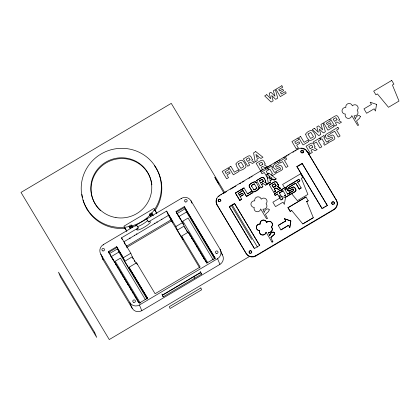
<?xml version="1.0" encoding="UTF-8"?>
<svg xmlns="http://www.w3.org/2000/svg" width="420" height="420" viewBox="0 0 420 420"><rect width="100%" height="100%" fill="white"/><g stroke="black" fill="none" stroke-linecap="round" stroke-linejoin="round"><path stroke-width="0.63" d="M274.717 233.231L274.612 232.691M265.524 181.288L265.472 180.852M278.324 185.666L278.281 185.325M265.482 181.188L264.973 182.396L267.692 183.908L265.608 185.147L263.02 183.577L261.56 184.564L263.02 183.577M265.477 181.272L264.973 182.396M278.276 185.651L277.772 186.779L280.492 188.291L278.407 189.525C276.638 187 272.233 188.155 275.683 191.142L273.756 192.281L269.32 184.858L274.087 182.044L275.425 181.681A1.575 1.544 -22.4 0 1 276.04 181.834L276.549 182.249M290.829 220.936L289.758 227.672L290.829 220.936L284.424 218.747L290.871 221.03M278.292 185.908L278.271 185.236M274.659 233.268C274.375 235.463 271.278 235.935 270.869 237.794M278.229 185.887L277.772 186.779M269.661 235.72C269.908 233.394 272.517 230.743 274.606 232.706M258.914 188.753L255.071 191.405L253.459 191.919A1.575 1.544 -22.4 0 1 252.845 191.772L252.656 191.667M151.736 213.192L149.888 215.208A40.189 39.449 -22.4 0 1 131.859 225.892L129.197 226.548A40.189 39.449 -22.4 0 1 81.412 184.312A40.189 39.449 -22.4 0 1 137.083 151.326A40.189 39.449 -22.4 0 1 151.736 213.192C152.98 214.048 150.502 216.615 150.14 215.812M254.583 184.149L254.373 183.923A0.536 0.53 -22.4 0 0 254.121 183.86L251.522 185.404A0.536 0.53 -22.4 0 0 251.454 185.656L251.554 186.034M251.596 186.091L253.964 189.866A0.536 0.53 -22.4 0 0 254.216 189.929L256.82 188.386A0.536 0.53 -22.4 0 0 256.882 188.134L254.415 184.023A0.536 0.53 -22.4 0 0 254.158 183.96L251.559 185.498A0.536 0.53 -22.4 0 0 251.496 185.75L251.633 186.186L251.47 185.792M263.209 181.12L263.046 180.721L263.225 181.256A0.536 0.53 -22.4 0 1 263.161 181.508L260.684 183.094L263.12 181.414A0.536 0.53 -22.4 0 0 263.188 181.162L263.183 181.094M253.864 189.735L253.922 189.767A0.536 0.53 -22.4 0 0 254.179 189.829L256.778 188.291A0.536 0.53 -22.4 0 0 256.841 188.039L256.746 187.698M275.982 185.472L276.024 185.64A0.536 0.53 -22.4 0 1 275.961 185.892L273.483 187.478L275.919 185.792A0.536 0.53 -22.4 0 0 275.987 185.54L275.284 184.165L275.887 185.204M288.724 187.766A0.536 0.53 -22.4 0 1 288.787 187.514L292.409 185.131L288.75 187.42A0.536 0.53 -22.4 0 0 288.682 187.672L288.74 187.903M255.964 182.338L255.449 181.923A1.575 1.544 -22.4 0 0 254.84 181.776C252.751 182.123 250.64 183.372 249.333 185.036A1.575 1.544 -22.4 0 0 249.17 185.645L249.212 185.96M255.491 182.018A1.575 1.544 -22.4 0 0 254.882 181.871C252.793 182.222 250.677 183.466 249.37 185.136A1.575 1.544 -22.4 0 0 249.212 185.74L249.228 186.071M252.194 191.279L252.887 191.867A1.575 1.544 -22.4 0 0 253.496 192.019C255.565 191.641 257.927 190.454 258.967 188.654A1.575 1.544 -22.4 0 0 259.124 188.05M292.451 185.225L291.532 183.661L287.516 186.055L286.561 187.052A1.575 1.544 -22.4 0 0 286.398 187.661L286.566 188.564M291.532 183.661L287.432 186.239L286.598 187.152A1.575 1.544 -22.4 0 0 286.44 187.756L286.44 187.976M130.557 226.601L129.428 227.267L130.321 228.758M150.559 214.751L151.966 213.916L153.143 215.875M103.252 244.661L181.388 198.361A6.988 6.862 -22.4 0 1 190.927 200.686L220.054 249.244L222.406 254.951A6.988 6.862 -22.4 0 1 219.922 264.395L141.787 310.695A6.988 6.862 -22.4 0 1 132.248 308.369L103.12 259.812L100.769 254.105A6.988 6.862 -22.4 0 1 103.252 244.661L103.399 245.018M122.21 239.426L121.543 237.809L138.29 227.887A7.865 1.486 -31 0 0 139.435 229.603A7.865 1.486 -31 0 0 148.816 224.044A7.865 1.486 -31 0 0 148.37 221.912L146.606 218.972A7.865 1.486 -31 0 1 147.646 218.694M148.37 221.912L166.625 211.097L175.891 226.548L177.35 230.097L183.089 239.657L181.629 236.114L188.391 232.108L206.923 263.009L215.187 258.111L184.296 206.609L176.033 211.507L176.92 213.665L185.189 208.766L215.072 258.589M123.884 241.789L168.404 215.413L166.625 211.097M109.111 253.271L108.413 251.575L116.681 246.677L123.296 257.712L124.761 261.256L130.494 270.821L129.035 267.278L136.547 262.826L155.085 293.727L200.161 267.015L181.629 236.114M109.305 253.733L117.569 248.834L124.189 259.87M126.536 246.204L171.05 219.828M111.19 256.641L118.902 252.068L116.681 246.677M126.977 247.286L171.497 220.91L169.271 215.513M178.804 216.573L186.522 212.006L184.296 206.609M219.497 195.389L297.638 149.095A6.988 6.862 -22.4 0 1 307.178 151.415L336.431 200.282A6.988 6.862 -22.4 0 1 333.947 209.732L255.811 256.027A6.988 6.862 -22.4 0 1 246.272 253.706L217.019 204.839A6.988 6.862 -22.4 0 1 219.497 195.389L219.55 195.505M220.71 195.053L221.797 194.413M222.884 193.767L224.511 192.806M225.052 192.481L226.679 191.52M230.48 189.268L233.735 187.341M234.276 187.016L235.904 186.055M239.704 183.803L240.791 183.162M242.419 182.196L244.046 181.23M248.929 178.337L250.016 177.691M251.097 177.051L252.184 176.405M260.321 171.586L261.408 170.94M265.209 168.693L266.291 168.047M267.377 167.407L268.464 166.761M269.546 166.121L270.632 165.475M274.433 163.228L275.515 162.582M276.602 161.941L277.688 161.296M278.77 160.655L279.856 160.01M283.657 157.757L284.739 157.117M285.826 156.476L286.913 155.831M287.994 155.19L289.081 154.544M292.882 152.292L293.963 151.652M295.05 151.006L296.137 150.365M123.296 257.712L130.809 253.26L121.543 237.809M175.891 226.548L182.653 222.542L176.033 211.507M239.815 200.429L241.7 199.19L239.815 200.429L235.379 193.001L241.311 189.488L242.23 191.047L238.224 193.426L242.23 191.047M246.519 196.455L252.304 192.906L246.519 196.455L242.083 189.026L244.01 187.887L247.564 193.846L251.428 191.436L247.564 193.846M263.277 177.55A1.575 1.544 -22.4 0 0 262.668 177.398L261.329 177.76L256.562 180.574L261.151 177.734L262.626 177.303A1.575 1.544 -22.4 0 1 263.235 177.45L263.75 177.865M268.364 183.509L266.763 174.405L268.9 173.14L276.166 178.889L274.082 180.122L272.78 178.999L270.107 180.584L270.449 182.275L268.364 183.509L270.449 182.275M235.421 193.1L241.311 189.488M242.125 189.126L244.01 187.887M262.201 179.55A0.536 0.53 -22.4 0 0 261.949 179.487L259.366 180.899L261.907 179.387A0.536 0.53 -22.4 0 1 262.159 179.45L262.259 179.587M124.761 261.256L132.274 256.804L130.809 253.26M177.35 230.097L184.112 226.086L182.653 222.542M242.372 193.184C234.822 199.148 243.065 190.05 243.29 194.749L240.135 196.618L243.29 194.749M308.842 154.487L309.887 153.867L306.789 151.447M269.808 179.035L271.519 178.022L269.808 179.035L269.152 175.97L271.519 178.022M272.816 179.099L270.107 180.584M254.2 248.246L229.383 206.871L229.257 206.561L234.512 203.448L259.67 245.385L259.796 245.69L234.512 203.448M267.692 183.908L265.608 185.147M272.78 178.999L274.045 180.023L276.166 178.889M322.156 208.74L297.003 166.803L296.872 166.499L302.132 163.38L327.411 205.627L302.132 163.38M260.957 187.898L262.841 186.664L260.957 187.898L256.52 180.474M229.383 206.871L234.644 203.753M297.003 166.803L302.258 163.69M276.176 181.981L276.077 181.928A1.575 1.544 -22.4 0 0 275.468 181.781L274.129 182.138L269.32 184.858M273.483 187.478L272.123 185.183L274.706 183.771A0.536 0.53 -22.4 0 1 274.964 183.834L275.116 184.007M272.165 185.278L274.748 183.871A0.536 0.53 -22.4 0 1 275 183.928L275.058 183.965M274.365 188.942L275.861 188.055M274.323 188.848L275.641 191.042L273.756 192.281M275.819 187.96L278.366 189.43L280.492 188.291M275.205 195.447L277.41 194.019L275.205 195.447L274.286 193.883L280.697 190.082L281.615 191.646L279.373 192.974L281.615 191.646M285.002 187.53L281.195 189.908L285.002 187.53L285.92 189.095L284.959 189.667L285.92 189.095M299.003 179.235L292.63 183.136L299.003 179.235L299.922 180.799L297.675 182.128L299.922 180.799M274.323 193.977L280.697 190.082M282.996 190.706L282.072 191.373L282.996 190.706L285.673 195.2L284.713 195.773L285.673 195.2M295.712 183.172L293.506 184.601L295.712 183.172L299.271 189.131L301.151 187.892L299.229 189.037M289.154 188.564L289.27 188.643A0.536 0.53 -22.4 0 0 289.522 188.706L293.202 186.953A1.617 1.586 -22.4 0 1 294.1 187.136L294.756 187.745M289.139 188.612L288.95 188.317L289.249 188.706A0.536 0.53 -22.4 0 0 289.564 188.806L293.244 187.052A1.617 1.586 -22.4 0 1 294.142 187.236L294.409 187.415M287.17 189.693L288.199 190.801A1.575 1.544 -22.4 0 0 288.866 190.901L292.94 188.932L293.543 189.971A0.635 0.625 -22.4 0 1 293.339 190.832L289.264 193.006L293.286 190.712A0.635 0.625 -22.4 0 0 293.528 189.856M287.6 190.26L288.293 190.848A1.575 1.544 -22.4 0 0 288.907 190.995L290.246 190.638L292.94 188.932M288.519 193.394L287.595 194.061L288.519 193.394L289.438 194.959L285.59 197.237L284.671 195.673M280.964 199.978L282.849 198.739L280.964 199.978L277.41 194.019M290.215 211.449L291.674 210.462L290.215 211.449L287.968 207.674L305.996 196.991L308.243 200.765L306.742 201.658L308.243 200.765M288.005 207.769L305.996 196.991M100.769 254.105L129.895 302.668A6.988 6.862 -22.4 0 0 139.435 304.994L217.571 258.694A6.988 6.862 -22.4 0 0 220.054 249.244M278.234 225.409L285.747 220.957L278.234 225.409L280.922 229.918L288.398 225.367L280.922 229.918M200.75 272.307L201.511 274.155L163.191 296.861L162.43 295.008L200.75 272.307L200.161 271.325M259.67 245.385L254.41 248.498L229.257 206.561M327.285 205.317L322.03 208.435L296.872 166.499M323.206 208.121L324.256 207.496M325.311 206.871L326.361 206.252M291.674 210.462L302.794 223.939L313.315 217.707L306.7 201.558M249.953 256.19L109.258 339.554L21 192.407L171.26 103.373L224.826 192.675M217.019 204.839L246.146 253.397A6.988 6.862 -22.4 0 0 255.685 255.722L333.821 209.422A6.988 6.862 -22.4 0 0 336.305 199.978M280.119 169.166L276.061 171.355L276.906 172.767L281.426 170.378L282.524 169.36A1.617 1.586 -22.4 0 0 282.723 168.472L281.873 166.535L280.933 165.59A1.617 1.586 -22.4 0 0 280.04 165.401L276.355 167.16A0.536 0.53 -22.4 0 1 276.103 167.097L275.52 166.121A0.536 0.53 -22.4 0 1 275.583 165.869L279.248 163.579L278.366 162.115L274.349 164.504L273.394 165.506A1.575 1.544 -22.4 0 0 273.236 166.11L273.656 167.559A18.543 18.202 -22.4 0 0 274.003 168.147L275.09 169.202A1.575 1.544 -22.4 0 0 275.699 169.349L279.772 167.381L280.34 168.326A0.635 0.625 -22.4 0 1 280.135 169.186M295.838 189.693L295.927 190.118A1.617 1.586 -22.4 0 1 295.727 191.006L294.63 192.024L290.11 194.418L294.719 191.846L295.685 190.906A1.617 1.586 -22.4 0 0 295.89 190.024M271.929 241.994L272.853 241.731M132.967 226.774A40.189 39.449 -22.4 0 1 132.305 226.968L129.644 227.63L129.197 226.548M277.736 186.685L280.45 188.191M264.936 182.301L267.65 183.813M263.335 177.503L263.839 177.949M255.549 181.97L255.869 182.259M276.229 181.939L276.638 182.333M252.599 191.698L251.932 190.958M302.657 148.218L303.686 149.027M161.532 219.166L161.989 219.555M255.922 182.238L256.142 182.511M262.274 179.529L263.088 180.821M253.848 189.787L253.643 189.535M274.544 232.628C272.249 231.011 270.07 233.546 269.703 235.82L268.338 232.386A3.344 3.281 -22.4 0 0 271.43 226.868A3.344 3.281 -22.4 0 0 271.367 222.164A3.344 3.281 -22.4 0 0 266.6 222.401A3.344 3.281 -22.4 0 0 262.595 220.133A3.344 3.281 -22.4 0 0 260.122 224.044A3.344 3.281 -22.4 0 0 256.316 227.099A3.344 3.281 -22.4 0 0 259.618 230.596A3.344 3.281 -22.4 0 0 261.912 234.859A3.344 3.281 -22.4 0 0 266.044 232.181L271.971 242.088L272.895 241.826L270.842 237.578L274.055 234.665L274.669 233.51L274.565 232.607M263.802 177.854L264.017 178.138M256.011 182.322L256.321 182.716M294.63 187.556L294.835 187.845M276.691 182.327L277.163 182.989M263.891 177.944L264.364 178.605M287.553 190.255L287.254 189.819M276.78 182.422L277.079 182.858M256.19 182.516L256.405 182.831M252.147 191.279L251.848 190.843M264.065 178.148L264.28 178.479M294.877 187.856L295.155 188.307L294.956 187.966M256.452 182.852L259.135 187.703M249.454 186.827L251.885 190.937M287.086 189.562L286.897 189.247L287.212 189.793M277.121 182.889L277.872 184.17M264.322 178.505L265.508 180.952M249.59 187.094L251.8 190.811M307.178 151.415L336.431 200.282M297.638 182.033L301.193 187.992M295.754 183.272L299.271 189.131M292.588 183.036L293.506 184.601M295.113 188.207L295.544 188.958M292.981 189.026L293.543 189.971M288.719 187.882L288.986 188.412M289.223 192.906L290.11 194.418M284.918 189.567L287.595 194.061M281.153 189.814L282.072 191.373M279.332 192.88L282.891 198.839M287.968 207.674L290.173 211.355M272.123 185.183L273.446 187.378M274.286 193.883L275.163 195.347M284.424 218.747L285.789 221.051M288.398 225.367L289.758 227.672M259.324 180.799L260.684 183.094M261.524 184.464L262.883 186.758M251.428 191.436L252.347 193.001M242.083 189.026L246.482 196.355M238.182 193.326L239.258 195.153M240.098 196.518L241.736 199.285M235.379 193.001L239.773 200.329M232.234 205.028L257.502 247.154M218.789 184.028L214.814 177.403L223.892 193.064M231.263 205.354L251.701 239.431M221.492 253.433L222.406 254.951M215.171 258.321L184.616 207.38L176.353 212.279L182.968 223.314M186.522 212.006L214.725 259.03M213.26 259.98L188.108 218.043L182.847 221.162L207.664 262.537M188.706 232.88L206.903 263.219M177.917 215.318L178.909 216.977M179.902 218.631L180.563 219.734M181.225 220.836L181.886 221.944M182.879 223.597L183.54 224.7M189.278 234.266L190.291 235.951M191.299 237.636L191.972 238.76M192.985 240.445L193.657 241.568M195.006 243.815L195.683 244.939M196.691 246.624L197.363 247.748M198.041 248.871L199.048 250.556M200.062 252.247L200.734 253.37M201.747 255.055L202.419 256.179M203.096 257.303L204.104 258.988M205.118 260.673L205.79 261.797M184.112 226.086L187.824 232.276M184.637 227.535L185.645 229.215M186.312 230.339L187.32 232.019M168.404 215.413L172.814 222.773L171.034 218.458M171.497 220.91L199.7 267.934M201.511 274.155L200.629 272.685L162.309 295.386L163.191 296.861M156.917 213.339L153.956 208.404L123.9 226.212L126.866 231.147M154.733 210.032L156.718 213.344M193.867 276.691L194.749 278.161M153.095 215.455L151.52 212.835L149.268 214.174L150.89 216.878M156.875 221.755L157.232 222.353M154.618 223.094L154.98 223.692M150.008 215.738L150.596 216.72M138.29 227.887L136.526 224.941A7.865 1.486 -31 0 0 135.403 226.17M136.621 229.278L136.952 229.829M132.788 227.441L131.239 224.858L128.982 226.191L130.457 228.648M136.589 233.777L136.946 234.376M131.68 225.934L132.589 227.446M134.332 235.111L134.694 235.709M124.624 227.745L126.725 231.252M161.842 294.026L162.43 295.008M132.274 256.804L136.322 263.555M132.458 257.696L133.13 258.815M134.138 260.495L134.809 261.613M129.035 267.278L147.567 298.179L139.303 303.072L108.413 251.575M123.617 258.484L116.996 247.448L108.733 252.341L139.288 303.287M129.355 268.049L147.551 298.384M129.927 269.435L147.446 298.651M118.902 252.068L147.105 299.093M145.304 299.486L120.488 258.111L115.227 261.224L140.385 303.161M110.649 255.969L111.321 257.087M111.988 258.211L112.996 259.891M114.004 261.566L114.676 262.689M115.684 264.369L116.356 265.487M117.028 266.606L118.036 268.286M119.039 269.966L119.711 271.084M120.719 272.764L121.391 273.882M122.062 275L123.07 276.68M124.079 278.36L124.751 279.484M125.758 281.159L126.425 282.282M127.097 283.4L128.105 285.08M129.113 286.76L129.785 287.879M130.793 289.558L131.465 290.677M132.137 291.795L133.145 293.475M134.148 295.155L134.82 296.273M135.828 297.953L136.5 299.077M137.172 300.195L138.18 301.875M258.704 186.601L259.109 187.583M275.846 185.105L275.993 185.43M295.612 189.084L295.47 188.832M277.893 184.18L278.087 184.585M249.559 187.058L249.396 186.701M288.818 188.129L288.687 187.74M295.633 189.11L295.916 190.013M333.821 209.422L333.947 209.732M313.315 217.707L302.794 223.939M289.438 194.959L285.59 197.237M277.809 184.065L278.308 185.335M268.9 173.14L266.763 174.405M265.01 179.681L265.43 180.59M255.685 255.722L255.811 256.027M246.146 253.397L246.272 253.706M217.571 258.694L219.922 264.395M190.927 200.686L191.221 201.401M191.368 201.758L191.515 202.115M191.662 202.472L191.956 203.18M181.388 198.361L181.534 198.718M188.391 232.108L189.089 233.803M154.586 209.449L154.723 209.79M154.78 209.921L155.027 210.53A40.189 39.449 -22.4 0 0 154.319 165.517M149.888 215.208L150.082 215.68M131.859 225.892L132.305 226.968M124.53 227.257L124.976 228.338M136.547 262.826L137.277 264.595M125.958 245.165L126.845 247.322M124.194 242.225L125.081 244.382M139.435 304.994L141.787 310.695M129.895 302.668L132.248 308.369M86.714 208.357L87.161 209.433M295.685 189.231L295.848 189.677M278.087 184.585L278.229 184.973M249.386 186.669L249.186 185.976M249.338 186.543L249.202 186.086M286.529 188.438L286.414 187.992M278.219 184.968L278.297 185.246M265.414 180.584L265.498 180.863M129.827 237.951L130.016 238.828M302.904 151.048L303.277 152.828M259.093 187.603L259.166 188.15A1.575 1.544 -22.4 0 1 259.009 188.753M259.114 187.719L259.166 188.039M265.477 180.941L265.524 181.204M152.371 214.048A40.189 39.449 -22.4 0 1 152.182 214.274M125.57 228.275A40.189 39.449 -22.4 0 1 83.076 199.936M82.467 197.442A40.189 39.449 -22.4 0 1 81.958 194.418M100.564 210.714A30.576 30.014 -22.4 0 1 108.003 161.884A30.576 30.014 -22.4 0 1 151.893 184.832M297.764 149.399A6.988 6.862 -22.4 0 1 298.316 149.105M300.919 148.423A6.988 6.862 -22.4 0 1 307.304 151.725M217.145 205.144A6.988 6.862 -22.4 0 1 216.914 198.608M218.594 196.445A6.988 6.862 -22.4 0 1 219.629 195.699M218.883 201.815A1.312 1.286 -22.4 0 1 218.411 200.156A1.312 1.286 -22.4 0 1 220.038 199.5A1.312 1.286 -22.4 0 1 220.847 201.023M303.45 152.182A1.312 1.286 -22.4 0 1 303.077 152.707M302.668 152.948A1.312 1.286 -22.4 0 1 300.993 152.197A1.312 1.286 -22.4 0 1 301.781 150.538A1.312 1.286 -22.4 0 1 303.45 151.289M332.419 204.346A1.312 1.286 -22.4 0 1 332.131 202.409A1.312 1.286 -22.4 0 1 334.12 202.414A1.312 1.286 -22.4 0 1 333.774 204.351M250.142 253.465A1.312 1.286 -22.4 0 1 249.275 251.701A1.312 1.286 -22.4 0 1 251.197 251.134A1.312 1.286 -22.4 0 1 251.417 253.092M266.086 232.281A3.344 3.281 -22.4 0 1 261.954 234.953A3.344 3.281 -22.4 0 1 259.66 230.696A3.344 3.281 -22.4 0 1 256.358 227.199A3.344 3.281 -22.4 0 1 260.164 224.138A3.344 3.281 -22.4 0 1 262.631 220.227A3.344 3.281 -22.4 0 1 266.637 222.495A3.344 3.281 -22.4 0 1 271.409 222.259A3.344 3.281 -22.4 0 1 271.472 226.968A3.344 3.281 -22.4 0 1 268.38 232.481M147.919 220.285A7.865 1.486 -31 0 1 137.062 226.868M103.12 259.812A6.988 6.862 -22.4 0 1 102.17 256.709M236.009 164.094C236.413 166.415 237.825 168.772 239.684 170.221A1.575 1.544 -22.4 0 0 240.293 170.368C242.382 170.021 244.493 168.772 245.8 167.108A1.575 1.544 -22.4 0 0 245.963 166.499C245.558 164.178 244.141 161.826 242.288 160.372A1.575 1.544 -22.4 0 0 241.673 160.225C239.584 160.577 237.473 161.821 236.166 163.49A1.575 1.544 -22.4 0 0 236.009 164.094M305.744 134.237C306.143 136.563 307.561 138.915 309.419 140.364A1.575 1.544 -22.4 0 0 310.028 140.516C312.118 140.165 314.228 138.92 315.536 137.251A1.575 1.544 -22.4 0 0 315.698 136.647C315.289 134.327 313.877 131.969 312.018 130.52A1.575 1.544 -22.4 0 0 311.409 130.368C309.32 130.72 307.209 131.969 305.902 133.633A1.575 1.544 -22.4 0 0 305.744 134.237M325.343 135.728L325.762 137.183A18.543 18.202 -22.4 0 0 326.114 137.765L327.196 138.821A1.575 1.544 -22.4 0 0 327.81 138.973L331.884 137.004L332.446 137.944A0.635 0.625 -22.4 0 1 332.241 138.81L328.167 140.978L329.012 142.391L333.532 139.997L334.63 138.978A1.617 1.586 -22.4 0 0 334.829 138.096L333.979 136.153L333.044 135.209A1.617 1.586 -22.4 0 0 332.147 135.025L328.466 136.778A0.536 0.53 -22.4 0 1 328.209 136.715L327.626 135.739A0.536 0.53 -22.4 0 1 327.695 135.487L331.354 133.198L330.477 131.733L326.456 134.127L325.5 135.125A1.575 1.544 -22.4 0 0 325.343 135.728M269.315 209.811L268.506 211.549L265.435 214.284L267.488 218.531L266.564 218.794L260.678 208.987A3.344 3.281 -22.4 0 1 256.547 211.659A3.344 3.281 -22.4 0 1 254.252 207.401A3.344 3.281 -22.4 0 1 250.95 203.905A3.344 3.281 -22.4 0 1 254.756 200.844A3.344 3.281 -22.4 0 1 257.224 196.933A3.344 3.281 -22.4 0 1 261.23 199.201A3.344 3.281 -22.4 0 1 266.002 198.965A3.344 3.281 -22.4 0 1 266.065 203.674A3.344 3.281 -22.4 0 1 262.973 209.186L264.296 212.525C264.264 210.105 267.781 207.291 269.315 209.811M360.407 116.466L359.599 118.198L356.528 120.934L358.58 125.186L357.656 125.449L351.771 115.636A3.344 3.281 -22.4 0 1 347.639 118.314A3.344 3.281 -22.4 0 1 345.345 114.051A3.344 3.281 -22.4 0 1 342.043 110.555A3.344 3.281 -22.4 0 1 345.849 107.499A3.344 3.281 -22.4 0 1 348.322 103.583A3.344 3.281 -22.4 0 1 352.328 105.856A3.344 3.281 -22.4 0 1 357.094 105.62A3.344 3.281 -22.4 0 1 357.157 110.323A3.344 3.281 -22.4 0 1 354.065 115.841L355.388 119.175C355.357 116.755 358.874 113.941 360.407 116.466M252.32 159.558L251.769 160.75L254.489 162.262L252.404 163.496L249.853 162.026L248.357 162.913L249.674 165.113L247.753 166.252L243.359 158.923L248.12 156.114L249.459 155.752A1.575 1.544 -22.4 0 1 250.073 155.899L251.239 157.091L252.32 159.558M265.12 163.942L264.569 165.134L267.288 166.646L265.204 167.879L262.658 166.409L261.156 167.297L262.479 169.496L260.552 170.636L256.158 163.306L260.925 160.493L262.264 160.136A1.575 1.544 -22.4 0 1 262.873 160.282L264.038 161.474L265.12 163.942M315.01 146.843L314.459 148.034L317.179 149.546L315.094 150.78L312.543 149.31L311.047 150.197L312.365 152.397L310.443 153.536L306.049 146.207L310.816 143.393L312.155 143.036A1.575 1.544 -22.4 0 1 312.764 143.183L313.929 144.375L315.01 146.843M339.334 119.464L338.782 120.656L341.502 122.168L339.418 123.407L336.872 121.936L335.37 122.824L336.693 125.018L334.766 126.158L330.372 118.834L335.139 116.02L336.478 115.658A1.575 1.544 -22.4 0 1 337.087 115.81L338.252 116.996L339.334 119.464M285.464 197.736L284.351 204.377L283.028 202.172L275.515 206.624L272.869 202.209L280.381 197.757L279.058 195.547L285.464 197.736M376.556 104.391L375.449 111.032L374.12 108.822L366.608 113.274L363.962 108.859L371.474 104.407L370.151 102.202L376.556 104.391M238.392 163.795L238.355 163.853A0.536 0.53 -22.4 0 0 238.292 164.105L240.76 168.221A0.536 0.53 -22.4 0 0 241.012 168.284L243.611 166.74A0.536 0.53 -22.4 0 0 243.679 166.488L241.211 162.372A0.536 0.53 -22.4 0 0 240.954 162.314L238.392 163.795M249.953 159.863L247.48 161.448L246.162 159.248L248.74 157.841A0.536 0.53 -22.4 0 1 248.997 157.904L250.021 159.611A0.536 0.53 -22.4 0 1 249.953 159.863M262.757 164.246L260.279 165.832L258.962 163.632L261.545 162.22A0.536 0.53 -22.4 0 1 261.797 162.283L262.82 163.994A0.536 0.53 -22.4 0 1 262.757 164.246M308.128 133.938L308.091 133.996A0.536 0.53 -22.4 0 0 308.023 134.248L310.49 138.364A0.536 0.53 -22.4 0 0 310.748 138.427L313.346 136.889A0.536 0.53 -22.4 0 0 313.415 136.637L310.942 132.52A0.536 0.53 -22.4 0 0 310.69 132.458L308.128 133.938M312.648 147.147L310.17 148.733L308.852 146.533L311.435 145.121A0.536 0.53 -22.4 0 1 311.687 145.184L312.711 146.895A0.536 0.53 -22.4 0 1 312.648 147.147M336.971 119.768L334.493 121.354L333.175 119.159L335.758 117.747A0.536 0.53 -22.4 0 1 336.01 117.81L337.034 119.516A0.536 0.53 -22.4 0 1 336.971 119.768M266.768 94.689L264.684 95.928L271.11 102.05L273.142 100.847L271.693 95.534L275.704 99.33L277.736 98.123L275.373 89.591L273.289 90.825L274.99 96.201L270.884 92.253L269.173 93.266L270.716 98.737L266.768 94.689M281.852 85.754L275.919 89.271L280.313 96.595L286.246 93.083L285.369 91.618L281.358 93.991L280.45 92.474L283.6 90.605L282.723 89.14L279.568 91.009L278.723 89.597L282.728 87.218L281.852 85.754M228.144 167.937L222.212 171.454L226.611 178.778L228.533 177.639L226.931 174.972L230.087 173.103L229.204 171.638L226.054 173.507L225.015 171.78L229.026 169.402L228.144 167.937M230.843 166.341L228.921 167.48L233.315 174.809L239.143 171.355L238.261 169.89L234.36 172.2L230.843 166.341M255.733 151.589L253.596 152.859L255.161 161.863L257.245 160.629L256.94 159.033L259.613 157.453L260.878 158.477L262.962 157.238L255.733 151.589M258.316 156.377L256.604 157.39L255.985 154.423L258.316 156.377M391.724 80.446L373.695 91.13L375.9 94.805L377.401 93.917L388.479 107.294L399 101.062L392.427 85.013L393.929 84.121L391.724 80.446M297.88 138.08L291.947 141.598L296.342 148.927L298.268 147.787L296.667 145.115L299.822 143.246L298.94 141.781L295.79 143.651L294.751 141.923L298.762 139.55L297.88 138.08M300.578 136.484L298.657 137.624L303.051 144.953L308.879 141.498L307.996 140.033L304.096 142.349L300.578 136.484M314.412 128.289L312.328 129.523L318.754 135.65L320.786 134.442L319.337 129.129L323.353 132.925L325.379 131.722L323.017 123.191L320.933 124.425L322.639 129.801L318.528 125.848L316.817 126.861L318.36 132.332L314.412 128.289M329.495 119.348L323.563 122.866L327.957 130.195L333.889 126.677L333.013 125.213L329.002 127.586L328.094 126.068L331.249 124.199L330.367 122.735L327.217 124.604L326.366 123.191L330.377 120.813L329.495 119.348M267.535 168.53L261.119 172.331L262.001 173.796L264.243 172.468L267.76 178.332L269.682 177.193L266.17 171.328L268.411 170L267.535 168.53M271.84 165.984L267.991 168.263L268.868 169.727L269.829 169.16L272.47 173.554L271.504 174.127L272.386 175.591L276.234 173.308L275.352 171.843L274.391 172.415L271.756 168.016L272.717 167.449L271.84 165.984M285.836 157.689L279.426 161.485L280.303 162.955L282.55 161.621L286.062 167.486L287.989 166.346L284.471 160.482L286.718 159.154L285.836 157.689M319.641 138.154L313.231 141.955L314.108 143.419L316.355 142.091L319.867 147.95L321.794 146.811L318.276 140.947L320.523 139.619L319.641 138.154M323.946 135.602L320.098 137.881L320.975 139.351L321.941 138.778L324.576 143.173L323.615 143.745L324.492 145.21L328.34 142.931L327.464 141.466L326.498 142.034L323.862 137.639L324.828 137.067L323.946 135.602M337.948 127.307L331.532 131.108L332.409 132.573L334.656 131.245L338.173 137.104L340.095 135.965L336.578 130.106L338.825 128.772L337.948 127.307M300.631 173.791L282.597 184.475L284.807 188.155L286.309 187.262L297.386 200.645L307.907 194.413L301.334 178.358L302.836 177.471L300.631 173.791M200.86 287.963L169.302 306.663L170.069 308.511L201.621 289.816L200.86 287.963M94.673 332.472L58.49 272.139L60.522 277.074L96.705 337.402L94.673 332.472M115.952 217.576A30.576 30.014 -22.4 0 0 149.945 177.24A30.576 30.014 -22.4 0 0 97.933 168.809A30.576 30.014 -22.4 0 0 115.952 217.576M219.224 201.679A1.312 1.286 -22.4 0 0 220.678 199.946A1.312 1.286 -22.4 0 0 218.453 199.589A1.312 1.286 -22.4 0 0 219.224 201.679M301.87 152.707A1.312 1.286 -22.4 0 0 303.324 150.98A1.312 1.286 -22.4 0 0 301.098 150.617A1.312 1.286 -22.4 0 0 301.87 152.707M332.761 204.209A1.312 1.286 -22.4 0 0 334.215 202.482A1.312 1.286 -22.4 0 0 331.989 202.12A1.312 1.286 -22.4 0 0 332.761 204.209M250.115 253.181A1.312 1.286 -22.4 0 0 251.57 251.449A1.312 1.286 -22.4 0 0 249.344 251.087A1.312 1.286 -22.4 0 0 250.115 253.181M102.974 250.95A1.312 1.286 -22.4 0 0 104.433 249.218A1.312 1.286 -22.4 0 0 102.202 248.855A1.312 1.286 -22.4 0 0 102.974 250.95M185.619 201.978A1.312 1.286 -22.4 0 0 187.078 200.251A1.312 1.286 -22.4 0 0 184.847 199.889A1.312 1.286 -22.4 0 0 185.619 201.978M216.51 253.481A1.312 1.286 -22.4 0 0 217.964 251.753A1.312 1.286 -22.4 0 0 215.738 251.391A1.312 1.286 -22.4 0 0 216.51 253.481M133.864 302.447A1.312 1.286 -22.4 0 0 135.324 300.72A1.312 1.286 -22.4 0 0 133.093 300.358A1.312 1.286 -22.4 0 0 133.864 302.447"/></g></svg>
